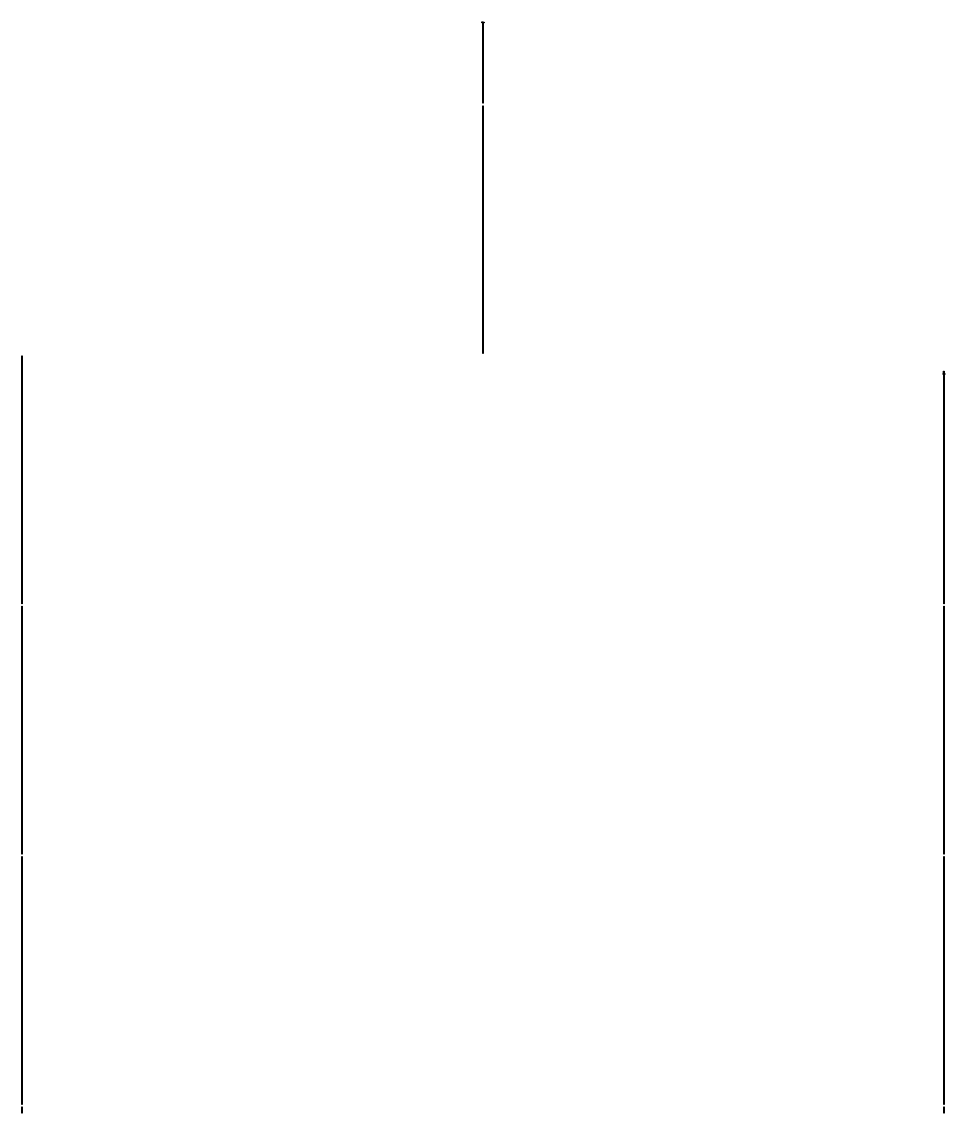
# Model space of a CAD drawing. Header units: millimetres. Extents: x -28.9 to 9.9, y -25.1 to 20.6.
import ezdxf

# ---------------------------------------------------------------- set-up
doc = ezdxf.new("R2010")
doc.units = ezdxf.units.MM

msp = doc.modelspace()

# ---------------------------------------------------------------- linework, layer by layer
for points in [[(-9.547, 20.609072), (-9.547, 20.629072), (-9.484066, 20.629072), (-9.484066, 20.609072)], [(-9.507, 17.212), (-9.507, 20.587844), (-9.547, 20.587844), (-9.547, 20.607844), (-9.447, 20.607844), (-9.447, 20.587844), (-9.487, 20.587844), (-9.487, 17.212)], [(-9.507, 6.712), (-9.507, 17.112), (-9.487, 17.112), (-9.487, 6.712)], [(-28.857, -3.788), (-28.857, 6.612), (-28.837, 6.612), (-28.837, -3.788)], [(9.843, -3.788), (9.843, 5.846286), (9.803, 5.846286), (9.803, 5.866286), (9.838602, 5.866286), (9.838602, 5.976149), (9.858602, 5.976149), (9.858602, 5.866286), (9.903, 5.866286), (9.903, 5.846286), (9.863, 5.846286), (9.863, -3.788)], [(-28.857, -14.288), (-28.857, -3.888), (-28.837, -3.888), (-28.837, -14.288)], [(9.843, -14.288), (9.843, -3.888), (9.863, -3.888), (9.863, -14.288)], [(-28.857, -24.788), (-28.857, -14.388), (-28.837, -14.388), (-28.837, -24.788)], [(9.843, -24.788), (9.843, -14.388), (9.863, -14.388), (9.863, -24.788)], [(-28.857, -25.15), (-28.857, -24.888), (-28.837, -24.888), (-28.837, -25.15)], [(9.843, -25.15), (9.843, -24.888), (9.863, -24.888), (9.863, -25.15)]]:
    msp.add_lwpolyline(points, close=True)

doc.saveas('drawing.dxf')
